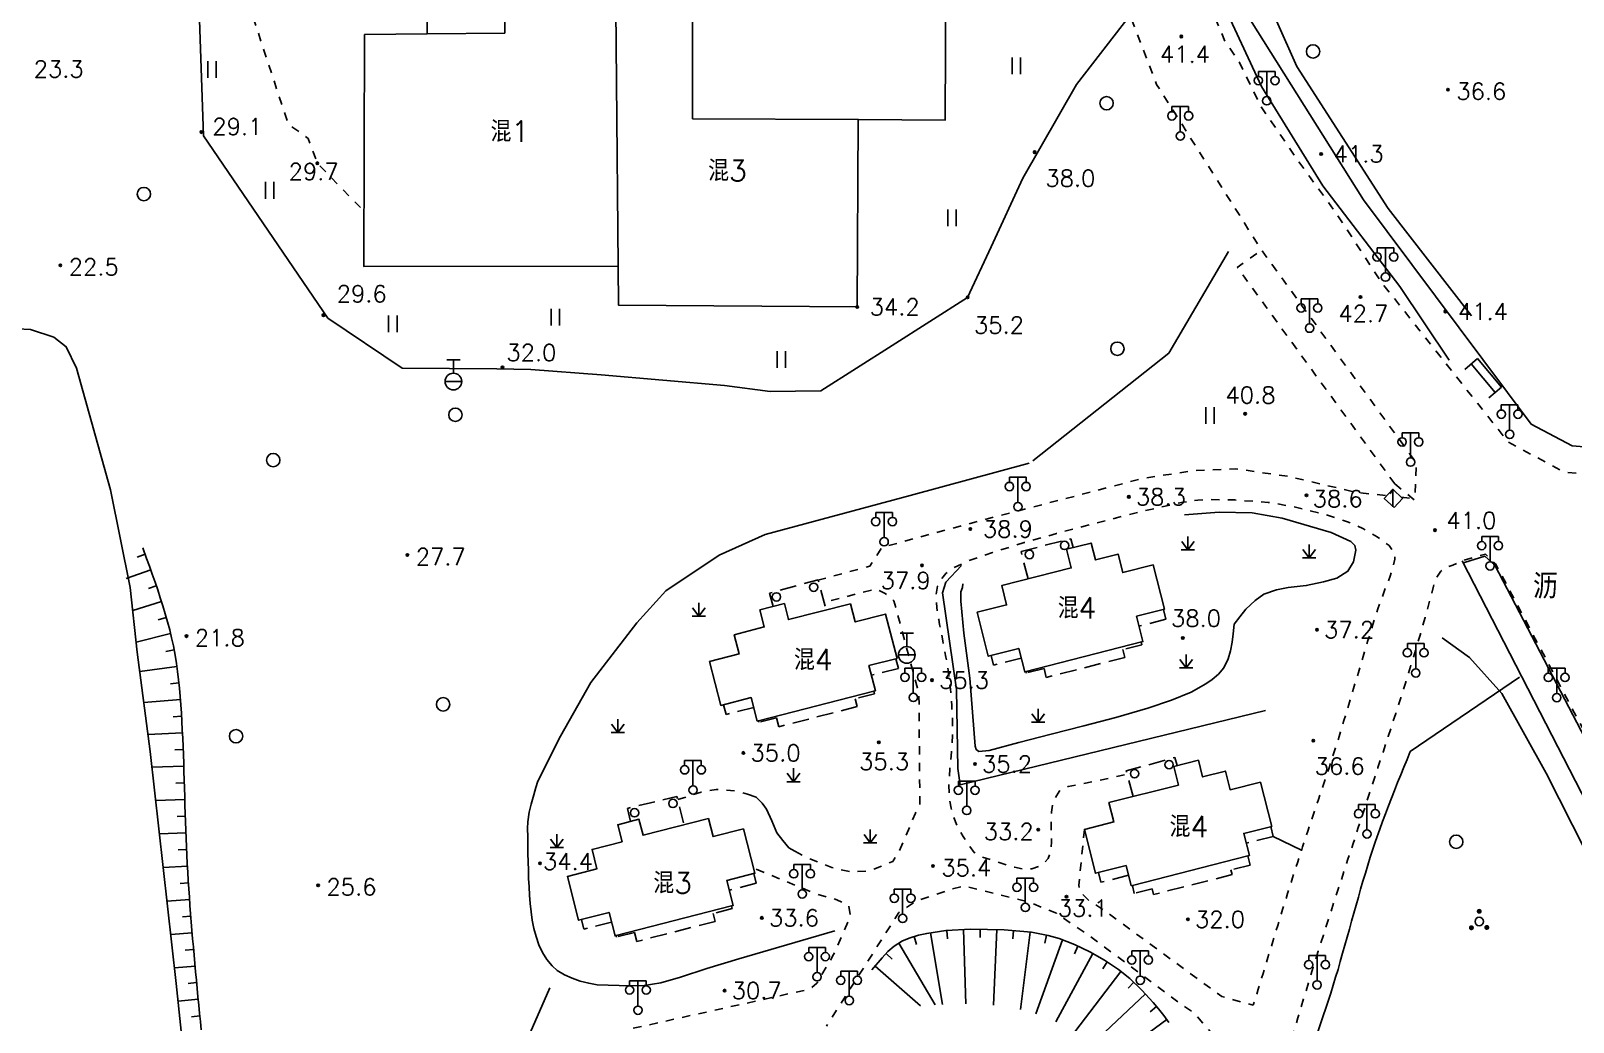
# Model space of a CAD drawing. Extents: x 115374 to 116875, y 149866 to 152432.
# Drawn here: x 116012.2 to 116197.2, y 151093.6 to 151212.5 of the extents above; entities that cross this region are included whole.
import ezdxf
from ezdxf.enums import TextEntityAlignment as Align

# ---------------------------------------------------------------- set-up
doc = ezdxf.new("R2010")
doc.units = 0
doc.header["$MEASUREMENT"] = 0
doc.header["$PDMODE"] = 32
doc.header["$PDSIZE"] = 0.3
doc.linetypes.add('X5', pattern=[3, 2, -1])
doc.linetypes.add('X6', pattern=[2, 1, -1])
doc.layers.get('0').update_dxf_attribs({"linetype": 'CONTINUOUS'})
for name, color, linetype in [('DLDW', 14, 'CONTINUOUS'), ('DLSS', 5, 'CONTINUOUS'), ('DMTZ', 5, 'CONTINUOUS'), ('GCD', 1, 'CONTINUOUS'), ('GXYZ', 2, 'CONTINUOUS'), ('JMD', 6, 'CONTINUOUS'), ('SXSS', 5, 'CONTINUOUS'), ('YZH', 2, 'CONTINUOUS'), ('ZBTZ', 5, 'CONTINUOUS')]:
    doc.layers.add(name, color=color, linetype=linetype)
doc.styles.add('HZ', font='rs.shx', dxfattribs={"bigfont": 'hztxt.shx'})
doc.linetypes.add('X33', pattern='A,2,[150,symbolx.shx,S=1,R=0,X=0,Y=1],1e-11', length=2)
doc.linetypes.add('X34', pattern='A,2,[150,symbolx.shx,S=1,R=0,X=0,Y=0],1e-11', length=2)
doc.linetypes.add('X35', pattern='A,2,[4,symbolt.shx,S=1,R=0,X=0,Y=0],2,[28,symbolt.shx,S=1,R=0,X=0,Y=0],1e-11', length=4)
doc.linetypes.add('X39', pattern='A,2,[150,symbolx.shx,S=1,R=0,X=0,Y=1],2,[151,symbolx.shx,S=1,R=0,X=0,Y=3],1e-11', length=4)
doc.linetypes.add('X4', pattern='A,0,-1e-09,[149,symbolx.shx,S=0.15,R=0,X=0,Y=0],-1.6', length=1.6)
doc.linetypes.add('X49', pattern='A,0,[5,symbolt.shx,S=1,R=0,X=0,Y=0],-10', length=10)

# ---------------------------------------------------------------- blocks, each defined once
blk = doc.blocks.new('GC097')
for p, q in [((-1, 2.92), (-1, 3.52)), ((-1, 3.52), (1, 3.52)), ((0, 0.52), (0, 3.52)), ((1, 3.52), (1, 2.92))]:
    blk.add_line(p, q)
for centre in [(-1, 2.42), (1, 2.42), (0.01, 0)]:
    blk.add_circle(centre, 0.5)
blk = doc.blocks.new('GC122')
blk.add_circle((0, 0), 0.8)
blk = doc.blocks.new('GC268')
for points, const_width in [([(-0.17, 0.74, 1), (0.13, 0.74, 1)], 0.3), ([(-0.15, 0.77, 1), (0.1, 0.77, 1)], 0.25), ([(-1.11, -1.23, 1), (-0.81, -1.23, 1)], 0.3), ([(-1.08, -1.22, 1), (-0.83, -1.22, 1)], 0.25), ([(0.74, -1.19, 1), (1.04, -1.19, 1)], 0.3), ([(0.73, -1.16, 1), (0.98, -1.16, 1)], 0.25)]:
    blk.add_lwpolyline(points, format="xyb", close=True, dxfattribs=dict(const_width=const_width))
blk.add_circle((-0.02, -0.48), 0.5)
blk = doc.blocks.new('GC121')
for p, q in [((-0.5, -0.64), (-0.5, 1.36)), ((-0.5, -0.64), (-0.5, 0.86)), ((0.5, -0.64), (0.5, 1.36))]:
    blk.add_line(p, q)
blk = doc.blocks.new('GC124')
for p, q in [((0, -0.8), (-0.75, 0.2)), ((0, -0.8), (0, 0.8)), ((0, -0.8), (0.75, 0.2)), ((-0.8, -0.8), (0.75, -0.8)), ((0.8, -0.8), (0, -0.8))]:
    blk.add_line(p, q)
blk = doc.blocks.new('GC133')
for p, q in [((-0.81, 2.59), (0.79, 2.59)), ((-0.01, 0.99), (-0.01, 2.59)), ((-1.01, -0.01), (0.99, -0.01))]:
    blk.add_line(p, q)
blk.add_circle((-0.01, -0.01), 1)

msp = doc.modelspace()

# ---------------------------------------------------------------- linework, layer by layer
at = {"layer": 'DLDW', "linetype": 'Continuous'}
for p, q in [((116184.2, 151171.88), (116185.73, 151173.17)), ((116184.96, 151172.53), (116187.86, 151169.09)), ((116185.73, 151173.17), (116188.62, 151169.74)), ((116188.62, 151169.74), (116187.09, 151168.45))]:
    msp.add_line(p, q, dxfattribs=at)
at = {"layer": 'DLSS', "linetype": 'X6', "flags": 128}
for points, elevation in [([(116175.82, 151158.15), (116178.2, 151156.2), (116178.41, 151160.66), (116159.83, 151186.18), (116147.25, 151206.03), (116142.69, 151217.89), (116139.9, 151225.86), (116139.62, 151227.88), (116138.38, 151238.73), (116137.61, 151246.46), (116137.46, 151253.69), (116136.79, 151262.08), (116136.57, 151269.05), (116135.57, 151275.26), (116133.69, 151286.46), (116130.64, 151301.25), (116124.25, 151332.26), (116123.29, 151337.72), (116120.69, 151357.61), (116117.93, 151406.06), (116114.36, 151428.08), (116112.07, 151440.86), (116105.33, 151470.86), (116103.53, 151477.99), (116100.16, 151484.73), (116092.22, 151500)], 8.31), ([(116037.63, 151217.86), (116043.09, 151201.3), (116045.47, 151199.57), (116046.58, 151196.59), (116052.11, 151190.92)], 23.51), ([(116175.82, 151158.15), (116156.92, 151184.11), (116159.83, 151186.18)], 8.31), ([(116106.6, 151146.6), (116112.86, 151148.29), (116114.29, 151150.54), (116125.45, 151153.57), (116145.61, 151158.81), (116151.59, 151159.73), (116156.75, 151159.96), (116163.04, 151159.05), (116171.2, 151157.14), (116174.86, 151156.75)], 40.11), ([(116138.58, 151116.74), (116137.91, 151110.07), (116138.07, 151109.26), (116138.98, 151108.33), (116141.16, 151106.89), (116155.07, 151096.7), (116158.84, 151095.66), (116159.13, 151096.61), (116159.43, 151097.57), (116159.72, 151098.53), (116160.01, 151099.48), (116160.31, 151100.44), (116160.6, 151101.39), (116160.89, 151102.35), (116161.19, 151103.31), (116161.48, 151104.26), (116161.77, 151105.22), (116162.07, 151106.17), (116162.36, 151107.13), (116162.66, 151108.08), (116162.96, 151109.04), (116163.25, 151109.99), (116163.55, 151110.95), (116163.82, 151111.79), (116164.13, 151112.74), (116164.44, 151113.69), (116164.76, 151114.64), (116165.07, 151115.59), (116165.39, 151116.54), (116165.71, 151117.49), (116166.02, 151118.44), (116166.34, 151119.39), (116166.66, 151120.33), (116166.98, 151121.28), (116167.29, 151122.23), (116167.61, 151123.18), (116167.93, 151124.13), (116168.24, 151125.08), (116168.55, 151126.03), (116168.83, 151126.92), (116169.13, 151127.88), (116169.43, 151128.83), (116169.72, 151129.79), (116170.01, 151130.75), (116170.3, 151131.71), (116170.59, 151132.67), (116170.87, 151133.63), (116171.16, 151134.59), (116171.45, 151135.55), (116171.74, 151136.5), (116172.02, 151137.46), (116172.31, 151138.42), (116172.6, 151139.38), (116172.9, 151140.33), (116173.19, 151141.29), (116173.49, 151142.24), (116173.8, 151143.19), (116174.13, 151144.14), (116174.54, 151145.25), (116174.9, 151146.17), (116175.26, 151147.1), (116175.58, 151148.05), (116175.82, 151149.14), (116175.83, 151149.85), (116175.12, 151150.75), (116173.7, 151151.82), (116171.97, 151152.81), (116170.15, 151153.62), (116167.29, 151154.54), (116163.39, 151155.48), (116160.62, 151155.93), (116156.62, 151156.23), (116153.61, 151156.28), (116152.19, 151156.2), (116150.22, 151155.91), (116146.32, 151155.05), (116142.43, 151154.08), (116138.54, 151153.08), (116135.23, 151152.2), (116131.37, 151151.11), (116127.55, 151149.94), (116124.72, 151148.94), (116122.95, 151148.12), (116121.96, 151147.4), (116121.32, 151146.62), (116120.97, 151145.88), (116120.81, 151144.89), (116120.83, 151143.86), (116120.95, 151142.86), (116121.11, 151141.88), (116121.22, 151141.3), (116121.41, 151140.33), (116121.6, 151139.34), (116121.79, 151138.36), (116121.98, 151137.38), (116122.15, 151136.39), (116122.27, 151135.59), (116122.4, 151134.59), (116122.51, 151133.6), (116122.6, 151132.6), (116122.67, 151131.6), (116122.73, 151130.6), (116122.77, 151129.6), (116122.78, 151128.6), (116122.77, 151128.04), (116122.72, 151127.04), (116122.64, 151126.04), (116122.55, 151125.04), (116122.46, 151124.04), (116122.39, 151123.04), (116122.34, 151122.04), (116122.35, 151121.04), (116122.42, 151120.26), (116122.6, 151119.27), (116122.87, 151118.3), (116123.34, 151117.16), (116124.06, 151115.88), (116124.63, 151114.95), (116125.38, 151113.99), (116126.27, 151113.45), (116129.25, 151112.47), (116130.21, 151112.2), (116131.22, 151112.01), (116132.29, 151112), (116133.23, 151112.34), (116133.55, 151112.53), (116134.26, 151113.25), (116134.59, 151114.16), (116134.65, 151115.19), (116134.63, 151115.75), (116134.59, 151116.79), (116134.58, 151117.81), (116134.63, 151118.81), (116134.8, 151119.78), (116135, 151120.4), (116135.54, 151121.29), (116135.72, 151121.47), (116136.62, 151121.87), (116140.31, 151122.59), (116143.88, 151123.39)], 34), ([(116176.58, 151156.57), (116177.66, 151156.45)], 40.11), ([(116328.29, 151000), (116316.4, 151009.95), (116310.07, 151013.02), (116281.17, 151027.54), (116257.73, 151044.43), (116237.26, 151062.16), (116232.29, 151067.22), (116225.29, 151077.96), (116187.91, 151148.57), (116186.68, 151149.74), (116183.88, 151148.94), (116182.79, 151148.4), (116181.84, 151148.11), (116181.35, 151147.71), (116180.82, 151146.9), (116180.46, 151145.91), (116180.18, 151144.84), (116180.01, 151144.19), (116179.73, 151143.15), (116179.45, 151142.13), (116179.17, 151141.12), (116178.88, 151140.14), (116178.59, 151139.16), (116178.3, 151138.19), (116178.01, 151137.23), (116177.71, 151136.28), (116177.41, 151135.33), (116177.12, 151134.39), (116176.82, 151133.45), (116176.52, 151132.51), (116176.22, 151131.58), (116175.92, 151130.65), (116175.62, 151129.72), (116175.32, 151128.79), (116175.01, 151127.86), (116174.71, 151126.93), (116174.41, 151126), (116174.1, 151125.07), (116173.8, 151124.14), (116173.49, 151123.21), (116173.18, 151122.27), (116172.88, 151121.33), (116172.68, 151120.74), (116172.37, 151119.8), (116172.06, 151118.86), (116171.75, 151117.91), (116171.44, 151116.96), (116171.13, 151116.01), (116170.82, 151115.06), (116170.5, 151114.11), (116170.19, 151113.16), (116169.88, 151112.2), (116169.57, 151111.25), (116169.26, 151110.3), (116168.95, 151109.34), (116168.64, 151108.39), (116168.16, 151106.92), (116167.85, 151105.96), (116167.55, 151105.01), (116167.25, 151104.05), (116166.94, 151103.1), (116166.64, 151102.15), (116166.34, 151101.19), (116166.04, 151100.24), (116165.75, 151099.29), (116165.45, 151098.33), (116165.16, 151097.38), (116164.87, 151096.42), (116164.58, 151095.46), (116164.19, 151094.14), (116163.92, 151093.18), (116163.64, 151092.22), (116163.37, 151091.26), (116163.09, 151090.3), (116162.82, 151089.33), (116162.55, 151088.37), (116162.27, 151087.41), (116162, 151086.45), (116161.72, 151085.48), (116161.43, 151084.53), (116161.14, 151083.57), (116160.85, 151082.61), (116160.54, 151081.66), (116160.23, 151080.71), (116159.9, 151079.77), (116159.59, 151078.91), (116159.24, 151077.97), (116158.87, 151077.04), (116158.5, 151076.11), (116158.12, 151075.19), (116157.74, 151074.27), (116157.35, 151073.34), (116156.96, 151072.42), (116156.57, 151071.5), (116156.17, 151070.58), (116155.77, 151069.66), (116155.19, 151068.31), (116154.79, 151067.39), (116154.4, 151066.47), (116154, 151065.55), (116153.6, 151064.63), (116153.2, 151063.71), (116152.8, 151062.8), (116152.4, 151061.88), (116151.99, 151060.97), (116151.59, 151060.05), (116151.18, 151059.14), (116150.76, 151058.23), (116150.34, 151057.32), (116149.92, 151056.42), (116149.48, 151055.52), (116149.04, 151054.62), (116148.28, 151053.16), (116147.81, 151052.28), (116147.32, 151051.41), (116146.83, 151050.54), (116146.33, 151049.67), (116145.83, 151048.81), (116145.32, 151047.95), (116144.81, 151047.09), (116144.29, 151046.23), (116143.78, 151045.37), (116142.95, 151044), (116142.43, 151043.14), (116141.92, 151042.29), (116141.4, 151041.43), (116140.88, 151040.57), (116140.37, 151039.72), (116139.85, 151038.86), (116139.33, 151038.01), (116138.81, 151037.15), (116138.29, 151036.3), (116137.78, 151035.44), (116137.26, 151034.59), (116136.74, 151033.73), (116136.22, 151032.88), (116135.7, 151032.02), (116135.16, 151031.14)], 29.33), ([(116103.87, 151114.12), (116105.46, 151113.26), (116108.31, 151112.17), (116110.63, 151111.62), (116112.96, 151111.79), (116115.6, 151112.91), (116116.32, 151113.98), (116118.31, 151118.67), (116118.85, 151119.74), (116118.74, 151133.05), (116115.74, 151144.13), (116114.68, 151145.03), (116113.61, 151145.57), (116107.38, 151143.95)], 36.02), ([(116089.81, 151120.32), (116092.62, 151121.19), (116094.41, 151121.54), (116096.91, 151121.35), (116098.18, 151120.95)], 36.02), ([(116084.48, 151092.9), (116105.6, 151097.58), (116106.5, 151098.29), (116108.5, 151101.74), (116110.52, 151106.32), (116110.34, 151107.57), (116108.91, 151108.3), (116106.41, 151109.02), (116098.9, 151112.11)], 34.18), ([(116107.86, 151000), (116108.46, 151000.8), (116109.07, 151001.59), (116109.68, 151002.39), (116110.29, 151003.18), (116110.89, 151003.98), (116111.49, 151004.78), (116112.09, 151005.58), (116112.72, 151006.45), (116113.29, 151007.27), (116113.85, 151008.09), (116114.41, 151008.92), (116114.96, 151009.76), (116115.5, 151010.6), (116116.03, 151011.45), (116116.57, 151012.29), (116117.1, 151013.14), (116117.62, 151013.99), (116118.15, 151014.84), (116118.67, 151015.7), (116119.19, 151016.55), (116119.71, 151017.4), (116120.24, 151018.26), (116120.76, 151019.11), (116121.28, 151019.96), (116121.81, 151020.82), (116122.73, 151022.3), (116123.26, 151023.15), (116123.79, 151023.99), (116124.33, 151024.83), (116124.87, 151025.68), (116125.41, 151026.52), (116125.95, 151027.36), (116126.49, 151028.2), (116127.03, 151029.04), (116127.58, 151029.88), (116128.12, 151030.72), (116128.66, 151031.56), (116129.21, 151032.4), (116129.75, 151033.24), (116130.29, 151034.08), (116130.83, 151034.92), (116131.59, 151036.11), (116132.13, 151036.96), (116132.66, 151037.8), (116133.19, 151038.65), (116133.73, 151039.49), (116134.26, 151040.34), (116134.78, 151041.19), (116135.31, 151042.04), (116135.84, 151042.89), (116136.36, 151043.74), (116136.88, 151044.6), (116137.4, 151045.45), (116137.91, 151046.31), (116138.43, 151047.17), (116138.9, 151047.98), (116139.41, 151048.84), (116139.91, 151049.71), (116140.4, 151050.58), (116140.9, 151051.45), (116141.39, 151052.32), (116141.87, 151053.19), (116142.35, 151054.07), (116142.83, 151054.95), (116143.3, 151055.83), (116143.77, 151056.71), (116144.54, 151058.2), (116144.99, 151059.1), (116145.43, 151059.99), (116145.87, 151060.89), (116146.3, 151061.79), (116146.73, 151062.7), (116147.15, 151063.61), (116147.57, 151064.52), (116147.99, 151065.42), (116148.4, 151066.34), (116148.8, 151067.25), (116149.2, 151068.17), (116149.6, 151069.09), (116149.99, 151070.01), (116150.37, 151070.93), (116150.74, 151071.86), (116150.99, 151072.49), (116151.35, 151073.42), (116151.7, 151074.36), (116152.05, 151075.3), (116152.39, 151076.24), (116152.73, 151077.18), (116153.06, 151078.12), (116153.38, 151079.07), (116153.71, 151080.01), (116154.04, 151080.96), (116154.36, 151081.9), (116154.68, 151082.85), (116155, 151083.8), (116155.33, 151084.75), (116155.65, 151085.69), (116155.97, 151086.64), (116156.3, 151087.58), (116156.76, 151088.92), (116151.73, 151094.74), (116150.07, 151095.88), (116138.88, 151104.22), (116135.22, 151106.68), (116131.97, 151108.01), (116124.2, 151109.95), (116122.77, 151109.6), (116118.48, 151108.19), (116116.33, 151106.77), (116107.64, 151093.15)], 29.68)]:
    msp.add_lwpolyline(points, dxfattribs=dict(at, elevation=elevation))
msp.add_lwpolyline([(116410.68, 151447.64), (116408.95, 151444.63), (116381.79, 151404.47), (116372.12, 151387.39), (116366.31, 151370.94), (116362.42, 151357.36), (116358.07, 151346.57), (116348.8, 151336.09), (116341.59, 151329.87), (116328.25, 151315.55), (116321.19, 151306.01), (116317.14, 151301.4), (116314.74, 151298.01), (116311.89, 151293.55), (116308.61, 151287.02), (116305.66, 151281.6), (116301.9, 151270.24), (116298.12, 151250.7), (116293.24, 151223.93), (116292.72, 151212.63), (116292.14, 151210.08), (116291.33, 151207.09), (116284.68, 151198.58), (116276.28, 151192.71), (116202.41, 151159.06), (116196.14, 151159.57), (116189.44, 151163.15), (116174.12, 151182.43), (116168.72, 151190.7), (116164.31, 151196.75), (116159.77, 151203.39), (116157.2, 151208.66), (116155.44, 151211.22), (116153.95, 151214.75), (116151.19, 151222.3), (116149.99, 151224.93), (116149.33, 151227.96), (116147.86, 151245.2), (116147.68, 151249.44), (116147.07, 151270.11), (116145.6, 151279.58), (116144.55, 151287.11), (116135.68, 151325.36), (116135.35, 151326.6), (116133.6, 151336.37), (116132.68, 151340.71), (116131.19, 151350.72), (116130.56, 151360.27), (116128.55, 151399.04), (116127.98, 151405.16), (116125.11, 151424.42), (116120.11, 151452.51), (116118.13, 151461.81), (116114.08, 151477.4), (116109.35, 151488.46), (116104.2, 151499.18), (116103.78, 151500)], dxfattribs=at)
at = {"layer": 'DLSS', "linetype": 'Continuous', "flags": 128}
msp.add_lwpolyline([(116219.87, 151168.54), (116216.22, 151167.41), (116213, 151166.16), (116207.32, 151163.94), (116201.84, 151162.32), (116197.07, 151162.71), (116192.19, 151165.31), (116172.06, 151192.22), (116158.5, 151213.73), (116156, 151221.55), (116154.29, 151227.32), (116151.61, 151244.63), (116150.07, 151273.87), (116135.91, 151345.24), (116132.85, 151383.91), (116129.55, 151420.16), (116125.33, 151444.11), (116117.07, 151479.78), (116108.05, 151499.54), (116107.82, 151500)], dxfattribs=at)
at = {"layer": 'DMTZ', "linetype": 'Continuous'}
for p, q in [((116025.93, 151149.72), (116024.99, 151149.38)), ((116026.61, 151147.84), (116023.67, 151146.8)), ((116027.27, 151145.95), (116026.32, 151145.63)), ((116027.89, 151144.05), (116024.45, 151142.96)), ((116028.47, 151142.14), (116027.51, 151141.86)), ((116028.99, 151140.21), (116024.86, 151139.2)), ((116029.42, 151138.25), (116028.43, 151138.07)), ((116029.74, 151136.28), (116025.29, 151135.67)), ((116029.98, 151134.29), (116028.98, 151134.19)), ((116030.16, 151132.3), (116025.77, 151131.96)), ((116030.3, 151130.31), (116029.3, 151130.25)), ((116030.41, 151128.31), (116026.27, 151128.11)), ((116030.5, 151126.31), (116029.5, 151126.27)), ((116030.57, 151124.31), (116026.75, 151124.19)), ((116030.63, 151122.32), (116029.63, 151122.28)), ((116030.69, 151120.32), (116027.2, 151120.21)), ((116030.76, 151118.32), (116029.76, 151118.28)), ((116030.82, 151116.32), (116027.65, 151116.2)), ((116030.9, 151114.32), (116029.9, 151114.28)), ((116031, 151112.32), (116028.11, 151112.16)), ((116031.12, 151110.33), (116030.12, 151110.26)), ((116031.26, 151108.33), (116028.56, 151108.13)), ((116031.41, 151106.34), (116030.42, 151106.26)), ((116031.58, 151104.34), (116029.01, 151104.13)), ((116031.75, 151102.35), (116030.75, 151102.26)), ((116031.92, 151100.36), (116029.46, 151100.14)), ((116032.11, 151098.37), (116031.11, 151098.27)), ((116032.3, 151096.38), (116029.9, 151096.15)), ((116032.49, 151094.39), (116031.49, 151094.29))]:
    msp.add_line(p, q, dxfattribs=at)
at = {"layer": 'DMTZ', "linetype": 'X33', "flags": 128}
for points, elevation in [([(116142.16, 151319.28), (116144.79, 151316.72), (116146.69, 151314.19), (116148.23, 151311.1), (116152.75, 151298.46), (116153.87, 151295.02), (116154.32, 151290.23), (116153.81, 151277.61), (116153.38, 151274.7), (116154.15, 151271.65), (116155.04, 151266.73), (116155.31, 151262.47), (116155, 151236.56), (116156.06, 151229.86), (116157.19, 151224.06), (116159.46, 151218.51), (116161.64, 151213.67), (116164.07, 151208.18), (116175, 151191.15), (116185.02, 151178.31)], 8.31), ([(116127.16, 151126.19), (116125.92, 151126.07), (116125.6, 151126.32), (116125.48, 151126.7), (116124.84, 151134.85), (116124.14, 151140.26), (116123.76, 151144.08), (116123.76, 151145.22), (116123.95, 151145.73), (116124.01, 151146.18)], 4255539.09), ([(116177.67, 151126.06), (116177.29, 151125.13), (116176.91, 151124.2), (116176.53, 151123.28), (116176.15, 151122.35), (116175.78, 151121.42), (116175.41, 151120.49), (116175.05, 151119.56), (116174.7, 151118.62), (116174.35, 151117.69), (116174.01, 151116.75), (116173.51, 151115.32), (116173.19, 151114.37), (116172.88, 151113.42), (116172.58, 151112.47), (116172.29, 151111.51), (116172, 151110.55), (116171.72, 151109.59), (116171.45, 151108.63), (116171.17, 151107.67), (116170.9, 151106.71), (116170.63, 151105.74), (116170.37, 151104.78), (116170.1, 151103.81), (116169.83, 151102.85), (116169.56, 151101.89), (116169.28, 151100.92), (116169.01, 151099.96), (116168.72, 151099.01), (116168.43, 151098.05), (116168.14, 151097.09), (116167.87, 151096.27), (116167.56, 151095.32), (116167.24, 151094.38), (116166.91, 151093.43), (116166.57, 151092.49), (116166.22, 151091.55), (116165.87, 151090.62), (116165.52, 151089.68), (116165.16, 151088.75), (116164.79, 151087.82), (116164.43, 151086.89), (116164.05, 151085.96), (116163.68, 151085.03), (116163.3, 151084.11), (116162.92, 151083.18), (116162.54, 151082.25), (116162.15, 151081.33), (116161.76, 151080.41), (116161.38, 151079.49), (116160.98, 151078.57), (116160.36, 151077.12), (116159.96, 151076.2), (116159.57, 151075.28), (116159.16, 151074.37), (116158.76, 151073.45), (116158.36, 151072.54), (116157.96, 151071.62), (116157.55, 151070.71), (116157.14, 151069.79), (116156.74, 151068.88), (116156.33, 151067.96), (116155.92, 151067.05), (116155.51, 151066.14), (116155.11, 151065.23), (116154.7, 151064.31), (116154.29, 151063.4), (116153.88, 151062.49), (116153.48, 151061.57), (116153.07, 151060.66), (116152.66, 151059.75), (116152.34, 151059.02)], 33.47)]:
    msp.add_lwpolyline(points, dxfattribs=dict(at, elevation=elevation))
at = {"layer": 'DMTZ', "linetype": 'X34', "elevation": 8.31, "flags": 128}
msp.add_lwpolyline([(116144.07, 151214.32), (116137.65, 151206.03), (116131.19, 151194.81), (116127.39, 151186.58), (116124.58, 151180.51), (116115.51, 151174.73), (116106.97, 151169.29), (116100.9, 151169.21), (116095.43, 151169.95), (116080.61, 151171.23), (116072.19, 151171.87), (116068.11, 151171.93)], dxfattribs=at)
at = {"layer": 'DMTZ', "linetype": 'X39', "flags": 128}
for points, elevation in [([(116073.03, 151122.53), (116075.73, 151127.92), (116079.4, 151134.33), (116084.91, 151141.48), (116088.37, 151145.34), (116094.78, 151149.62), (116100.3, 151152.08), (116117.7, 151156.76), (116131.97, 151160.63)], 4255534.48), ([(116171.16, 151150.21), (116170.86, 151148.8), (116170.19, 151147.68), (116168.85, 151146.86), (116167.28, 151146.41), (116165.19, 151145.96), (116163.03, 151145.74), (116161.61, 151145.44), (116160.12, 151144.92), (116159.07, 151144.17), (116157.95, 151143.13), (116157.21, 151142.23), (116156.53, 151141.34), (116156.41, 151140.2), (116156.3, 151139.17), (116156.12, 151138.16), (116155.83, 151137.2), (116155.29, 151136.12), (116154.66, 151135.36), (116153.9, 151134.69), (116153.15, 151134.17), (116151.38, 151133.2), (116149.04, 151132.22), (116146.21, 151131.27), (116142.37, 151130.16), (116138.5, 151129.14), (116134.62, 151128.14), (116130.74, 151127.14), (116127.16, 151126.19)], 39.09), ([(116108.67, 151104.57), (116104.83, 151103.46), (116100.99, 151102.35), (116097.15, 151101.23), (116093.32, 151100.06), (116090.14, 151099.01), (116087.78, 151098.35), (116085.8, 151098.04), (116084.1, 151097.99), (116080.15, 151098.11), (116079.13, 151098.29), (116078.12, 151098.55), (116077.14, 151098.89), (116076.22, 151099.31), (116075.37, 151099.84), (116074.74, 151100.38), (116074.1, 151101.13), (116073.59, 151101.99), (116073.16, 151102.92), (116072.82, 151103.9), (116072.56, 151104.88), (116072.37, 151105.87), (116072.23, 151106.86), (116072.12, 151107.85), (116072.04, 151108.85), (116071.98, 151109.85), (116071.93, 151110.84), (116071.9, 151111.85), (116071.87, 151112.85), (116071.85, 151113.85), (116071.84, 151114.85), (116071.82, 151115.86), (116071.81, 151116.86), (116071.84, 151117.66), (116072, 151118.8), (116072.25, 151119.77), (116072.54, 151120.88), (116072.81, 151121.75), (116073.03, 151122.53)], 34.48)]:
    msp.add_lwpolyline(points, dxfattribs=dict(at, elevation=elevation))
at = {"layer": 'DMTZ', "linetype": 'X35', "flags": 128}
msp.add_lwpolyline([(116150.61, 151154.44), (116154.76, 151154.76), (116158.69, 151154.68), (116162.3, 151154.05), (116168.18, 151152.33), (116170.54, 151151.23), (116171.01, 151150.76), (116171.16, 151150.21)], dxfattribs=at)
at = {"layer": 'DMTZ', "linetype": 'Continuous', "flags": 128}
for points, elevation in [([(116032.66, 151092.7), (116032.56, 151093.7), (116032.46, 151094.69), (116032.36, 151095.68), (116032.27, 151096.68), (116032.17, 151097.67), (116032.08, 151098.67), (116031.99, 151099.66), (116031.9, 151100.66), (116031.81, 151101.65), (116031.72, 151102.65), (116031.63, 151103.64), (116031.55, 151104.64), (116031.47, 151105.64), (116031.39, 151106.63), (116031.31, 151107.63), (116031.24, 151108.63), (116031.17, 151109.62), (116031.1, 151110.62), (116031.04, 151111.62), (116030.98, 151112.64), (116030.93, 151113.64), (116030.89, 151114.64), (116030.85, 151115.65), (116030.81, 151116.65), (116030.78, 151117.65), (116030.74, 151118.66), (116030.71, 151119.66), (116030.68, 151120.67), (116030.65, 151121.67), (116030.62, 151122.67), (116030.59, 151123.68), (116030.56, 151124.68), (116030.52, 151125.68), (116030.48, 151126.69), (116030.44, 151127.69), (116030.39, 151128.69), (116030.34, 151129.69), (116030.28, 151130.69), (116030.21, 151131.68), (116030.13, 151132.68), (116030.04, 151133.67), (116029.94, 151134.66), (116029.82, 151135.65), (116029.69, 151136.64), (116029.53, 151137.62), (116029.32, 151138.73), (116029.11, 151139.7), (116028.88, 151140.67), (116028.62, 151141.63), (116028.35, 151142.58), (116028.06, 151143.54), (116027.75, 151144.49), (116027.44, 151145.45), (116027.12, 151146.39), (116026.79, 151147.34), (116026.45, 151148.29), (116026.11, 151149.23), (116025.65, 151150.48)], 262), ([(116148.73, 151093.58), (116148.1, 151094.42), (116147.48, 151095.22), (116146.84, 151096), (116145.49, 151097.48), (116144.04, 151098.86), (116142.67, 151099.95), (116141, 151101.07), (116139.24, 151102.06), (116137.41, 151102.93), (116135.54, 151103.66), (116134.23, 151104.04), (116132.26, 151104.41), (116128.95, 151104.71), (116124.96, 151104.78), (116121.96, 151104.61), (116119.68, 151104.28), (116118.67, 151104.06), (116117.7, 151103.76), (116116.78, 151103.37), (116115.76, 151102.75), (116115.02, 151102.1), (116114.35, 151101.36), (116113.1, 151099.9)], 30.76)]:
    msp.add_lwpolyline(points, dxfattribs=dict(at, elevation=elevation))
at = {"layer": 'DMTZ', "linetype": 'X35', "flags": 128}
for points, elevation in [([(116160.29, 151131.01), (116123.68, 151122.08), (116123.4, 151124.02), (116123.26, 151133.5), (116121.57, 151145.1), (116121.96, 151146.36), (116123.85, 151148.37)], 38.13), ([(116207.54, 151103.04), (116183.88, 151148.94)], 8.31), ([(116103.87, 151114.12), (116103.14, 151114.52), (116102.43, 151115.42), (116101.71, 151116.32), (116101.09, 151117.75), (116100.47, 151119.18), (116099.94, 151119.9), (116099.23, 151120.62), (116098.18, 151120.95)], 2220036.02)]:
    msp.add_lwpolyline(points, dxfattribs=dict(at, elevation=elevation))
at = {"layer": 'DMTZ', "linetype": 'X33', "flags": 128}
msp.add_lwpolyline([(116188.93, 151040.99), (116190.61, 151042), (116194.4, 151045.36), (116198.1, 151050.07), (116200.79, 151056.46), (116201.38, 151062.97), (116201.29, 151073.48), (116201.29, 151080.83), (116201.8, 151086.21), (116202.91, 151089.01), (116204.08, 151093.6), (116203.97, 151099.36), (116202.32, 151106.18), (116198.68, 151114.17), (116193.96, 151123.49), (116188.67, 151133.01), (116184.79, 151137.36), (116181.5, 151139.71)], dxfattribs=at)
at = {"layer": 'DMTZ', "linetype": 'Continuous', "flags": 128}
for points in [[(116118.17, 151103.9), (116118.46, 151102.95)], [(116120.12, 151104.36), (116121.58, 151095.76)], [(116122.1, 151104.62), (116122.18, 151103.63)], [(116124.09, 151104.76), (116124.37, 151095.83)], [(116126.09, 151104.79), (116126.08, 151103.79)], [(116128.09, 151104.75), (116127.68, 151095.67)], [(116130.09, 151104.64), (116130.01, 151103.64)], [(116132.08, 151104.43), (116130.94, 151095.14)], [(116134.05, 151104.08), (116133.83, 151103.1)], [(116116.34, 151103.11), (116120.68, 151095.72)], [(116135.96, 151103.5), (116132.76, 151094.64)], [(116137.81, 151102.75), (116137.4, 151101.84)], [(116113.49, 151100.34), (116118.93, 151095.6)], [(116114.8, 151101.85), (116115.54, 151101.18)], [(116139.6, 151101.86), (116135.15, 151093.67)], [(116141.33, 151100.85), (116140.79, 151100.01)], [(116142.97, 151099.72), (116137.44, 151092.49)], [(116144.51, 151098.43), (116143.83, 151097.7)], [(116145.92, 151097.02), (116139.68, 151091.16)], [(116147.24, 151095.52), (116146.47, 151094.88)], [(116148.46, 151093.94), (116141.34, 151088.7)]]:
    msp.add_lwpolyline(points, dxfattribs=at)
at = {"layer": 'DMTZ', "linetype": 'X39', "flags": 128}
msp.add_lwpolyline([(116072.46, 151067.81), (116066.57, 151068.1), (116065.37, 151068.94), (116064.29, 151069.9), (116063.93, 151071.1), (116063.93, 151072.06), (116063.93, 151073.5), (116065.13, 151076.37), (116074.49, 151097.73)], dxfattribs=at)
at = {"layer": 'GCD', "linetype": 'Continuous'}
for p in [(116150.21, 151211.78, 41.4), (116182.19, 151205.41, 36.6), (116032.67, 151200.32, 29.13), (116046.58, 151196.59, 29.73), (116132.62, 151197.92, 37.97), (116166.98, 151197.7, 41.32), (116015.77, 151184.36, 22.5), (116124.58, 151180.51, 35.18), (116171.7, 151180.56, 42.7), (116047.32, 151178.38, 29.6), (116111.34, 151179.37, 34.23), (116181.88, 151178.82, 41.4), (116068.79, 151172.13, 32.02), (116157.87, 151166.56, 40.8), (116143.91, 151156.6, 38.3), (116165.22, 151156.79, 38.6), (116124.91, 151152.74, 38.92), (116180.63, 151152.61, 41), (116057.39, 151149.63, 27.7), (116119.11, 151148.38, 37.9), (116030.89, 151139.91, 21.8), (116150.39, 151139.68, 38), (116166.49, 151140.67, 37.2), (116120.31, 151134.63, 35.3), (116113.93, 151127.18, 35.3), (116166.04, 151127.38, 36.6), (116097.69, 151125.91, 35), (116125.46, 151124.57, 35.2), (116133.05, 151116.7, 33.2), (116073.3, 151112.67, 34.4), (116120.42, 151112.35, 35.4), (116046.68, 151110.04, 25.6), (116136.44, 151108.67, 33.1), (116099.9, 151106.13, 33.6), (116151, 151105.95, 32), (116095.43, 151097.42, 30.7)]:
    msp.add_point(p, dxfattribs=at)
at = {"layer": 'JMD', "linetype": 'Continuous', "flags": 128}
for points in [[(116059.71, 151218.14), (116059.76, 151212.1), (116069.07, 151212.19), (116068.67, 151255.33), (116050.6, 151261.93), (116050.56, 151291.63), (116097.74, 151274.41), (116097.57, 151279.81), (116092.34, 151281.67), (116092.21, 151307.74), (116082.61, 151311.28), (116084.21, 151315.57), (116057.49, 151325.63), (116057.38, 151318.45), (116057.33, 151314.98), (116051.78, 151314.89), (116051.52, 151302.6), (116047.23, 151304.08), (116047.23, 151255.98), (116047.25, 151251.63), (116059.27, 151251.67), (116059.71, 151218.14)], [(116091.53, 151246.99), (116091.6, 151201.93), (116111.44, 151201.84), (116111.5, 151201.84), (116121.89, 151201.77), (116122.16, 151262.33), (116105.17, 151268.96), (116105.86, 151271.4), (116050.56, 151291.63), (116050.6, 151261.93), (116068.67, 151255.33), (116082.05, 151250.45), (116082.62, 151250.24)], [(116052.26, 151212.03), (116052.17, 151184.21), (116082.68, 151184.26), (116082.05, 151250.45), (116068.67, 151255.33), (116069.07, 151212.19), (116059.76, 151212.1), (116052.26, 151212.03)], [(116111.44, 151201.84), (116091.6, 151201.93), (116091.53, 151246.99), (116082.05, 151250.45), (116082.68, 151184.26), (116082.72, 151179.57), (116111.34, 151179.37)], [(116175.72, 151155.32), (116176.74, 151156.42), (116175.56, 151157.51), (116174.55, 151156.41)], [(116144.84, 151142.28), (116148.19, 151143.12), (116146.84, 151148.44), (116143.19, 151147.52), (116142.63, 151149.74), (116139.9, 151149.05), (116139.39, 151151.05), (116136.44, 151150.31), (116137.01, 151148.08), (116128.67, 151145.97), (116129.25, 151143.65), (116125.72, 151142.76), (116127.05, 151137.5), (116130.72, 151138.43), (116131.43, 151135.62), (116145.6, 151139.26)], [(116110.55, 151143.79), (116103.09, 151141.88), (116102.6, 151143.8), (116099.66, 151143.05), (116100.19, 151141), (116096.58, 151140.07), (116097.17, 151137.77), (116093.63, 151136.86), (116094.97, 151131.6), (116098.63, 151132.54), (116099.35, 151129.72), (116099.48, 151129.76), (116113.32, 151133.31), (116113.52, 151133.36), (116112.75, 151136.37), (116116.11, 151137.23), (116114.75, 151142.54), (116111.11, 151141.61)], [(116159.71, 151122.42), (116156.06, 151121.5), (116155.49, 151123.72), (116152.76, 151123.03), (116152.26, 151125.03), (116149.31, 151124.29), (116149.87, 151122.06), (116141.53, 151119.95), (116142.12, 151117.63), (116138.58, 151116.74), (116139.91, 151111.48), (116143.59, 151112.4), (116144.2, 151109.99), (116144.34, 151110.02), (116158.18, 151113.58), (116158.37, 151113.63), (116157.7, 151116.26), (116161.05, 151117.1)], [(116097.7, 151116.8), (116094.06, 151115.87), (116093.5, 151118.04), (116085.65, 151116.03), (116085.16, 151117.96), (116082.61, 151117.3), (116083.13, 151115.25), (116079.53, 151114.33), (116080.12, 151112.02), (116076.57, 151111.11), (116077.92, 151105.85), (116081.58, 151106.79), (116082.3, 151103.98), (116082.43, 151104.01), (116096.27, 151107.57), (116096.47, 151107.62), (116095.7, 151110.63), (116099.06, 151111.48)]]:
    msp.add_lwpolyline(points, close=True, dxfattribs=at)
at = {"layer": 'SXSS', "linetype": 'Continuous', "elevation": 19.52, "flags": 128}
msp.add_lwpolyline([(116031.6, 151000), (116030.5, 151002.89), (116030.54, 151011.37), (116029.43, 151021.34), (116028.63, 151027.29), (116028.74, 151032.53), (116029.76, 151038.44), (116032.13, 151049.89), (116033.19, 151059.21), (116032.51, 151071.2), (116029.67, 151098.27), (116026.54, 151126.07), (116024.99, 151137.98), (116024.15, 151145.72), (116021.77, 151157.43), (116017.7, 151172.01), (116016.47, 151174.59), (116014.98, 151175.76), (116012.17, 151176.65), (116010.64, 151176.75), (116008.95, 151176.58), (116005.12, 151176.16), (116003.12, 151175.91), (116000.04, 151175.49)], dxfattribs=at)
at = {"layer": 'YZH', "linetype": 'X5', "flags": 128}
for points, elevation in [([(116130.99, 151150.04), (116136.96, 151151.58)], 42.55), ([(116136.96, 151151.58), (116137.22, 151150.51)], 42.55), ([(116131.83, 151146.77), (116130.99, 151150.04)], 42.55), ([(116101.25, 151143.45), (116100.81, 151145.06), (116106.65, 151146.66), (116107.63, 151143.04)], 40.41), ([(116148.06, 151143.09), (116148.36, 151141.93)], 53.12), ([(116148.36, 151141.93), (116145.13, 151141.11)], 53.12), ([(116145.41, 151139.21), (116145.49, 151138.88)], 53.03), ([(116115.97, 151137.2), (116116.27, 151136.03)], 50.53), ([(116127.69, 151136.42), (116127.39, 151137.59)], 53.29), ([(116131.02, 151137.26), (116127.69, 151136.42)], 53.29), ([(116143.44, 151137.34), (116134.02, 151134.96)], 53.12), ([(116145.49, 151138.88), (116143.2, 151138.3)], 53.03), ([(116143.2, 151138.3), (116143.44, 151137.34)], 53.03), ([(116116.27, 151136.03), (116113.05, 151135.21)], 50.53), ([(116131.61, 151135.48), (116131.57, 151135.65)], 53.29), ([(116133.75, 151136.02), (116131.61, 151135.48)], 53.29), ([(116134.02, 151134.96), (116133.75, 151136.02)], 53.29), ([(116095.6, 151130.52), (116095.31, 151131.69)], 50.53), ([(116113.41, 151132.99), (116111.11, 151132.4)], 50.53), ([(116111.11, 151132.4), (116111.35, 151131.46)], 50.53), ([(116113.32, 151133.31), (116113.41, 151132.99)], 50.53), ([(116098.93, 151131.37), (116095.6, 151130.52)], 50.53), ([(116101.66, 151130.13), (116099.53, 151129.58)], 50.53), ([(116101.94, 151129.05), (116101.66, 151130.13)], 50.53), ([(116111.35, 151131.46), (116101.94, 151129.05)], 50.53), ([(116099.53, 151129.58), (116099.48, 151129.76)], 50.53), ([(116144.44, 151120.69), (116143.6, 151123.74), (116149.44, 151125.36), (116149.7, 151124.39)], 37.76), ([(116084.15, 151117.7), (116083.77, 151119.26), (116089.72, 151120.7), (116090.55, 151117.29)], 38.01), ([(116160.93, 151117.07), (116161.22, 151115.9)], 48.27), ([(116161.22, 151115.9), (116158, 151115.09)], 48.27), ([(116158.18, 151113.58), (116158.46, 151112.47)], 48.27), ([(116098.92, 151111.45), (116099.22, 151110.29)], 44.92), ([(116140.55, 151110.4), (116140.26, 151111.57)], 48.27), ([(116156.31, 151111.32), (116146.89, 151108.94)], 48.27), ([(116158.46, 151112.47), (116156.16, 151111.89)], 48.27), ([(116156.16, 151111.89), (116156.31, 151111.32)], 48.27), ([(116099.22, 151110.29), (116096, 151109.46)], 44.92), ([(116143.88, 151111.24), (116140.55, 151110.4)], 48.27), ([(116144.57, 151109.07), (116144.34, 151110.02)], 48.27), ([(116146.72, 151109.61), (116144.57, 151109.07)], 48.27), ([(116146.89, 151108.94), (116146.72, 151109.61)], 48.27), ([(116078.55, 151104.78), (116078.26, 151105.94)], 44.92), ([(116096.35, 151107.24), (116094.06, 151106.65)], 44.92), ([(116094.06, 151106.65), (116094.3, 151105.71)], 44.92), ([(116096.27, 151107.57), (116096.35, 151107.24)], 44.92), ([(116081.88, 151105.63), (116078.55, 151104.78)], 44.92), ([(116082.47, 151103.83), (116082.43, 151104.01)], 44.92), ([(116084.61, 151104.38), (116082.47, 151103.83)], 44.92), ([(116084.89, 151103.3), (116084.61, 151104.38)], 44.92), ([(116094.3, 151105.71), (116084.89, 151103.3)], 44.92)]:
    msp.add_lwpolyline(points, dxfattribs=dict(at, elevation=elevation))
at = {"layer": 'YZH', "linetype": 'Continuous'}
for centre in [(116132, 151149.69), (116136.21, 151150.78), (116101.65, 151144.61), (116106.11, 151145.77), (116148.74, 151124.5), (116144.6, 151123.42), (116084.63, 151118.73), (116089.23, 151119.85)]:
    msp.add_circle(centre, 0.5, dxfattribs=at)
at = {"layer": 'ZBTZ', "linetype": 'X49', "elevation": 8.31, "flags": 128}
msp.add_lwpolyline([(116104.98, 151500), (116107.28, 151495.76), (116107.72, 151493.87), (116110.76, 151487.27), (116114.99, 151478.39), (116117.34, 151469.53), (116119.48, 151460.44), (116122.11, 151449.02), (116123.64, 151439.36), (116124.51, 151432.22), (116128.68, 151407.93), (116129.28, 151398.22), (116129.9, 151389.68), (116130.3, 151379.95), (116131.15, 151369.55), (116131.64, 151358.11), (116132.84, 151348.11), (116134.12, 151338.3), (116135.85, 151330.56), (116138.04, 151320.85), (116140.28, 151311.6), (116142.44, 151299.91), (116144.73, 151289.64), (116148.02, 151271.2), (116148.5, 151261), (116148.71, 151251.86), (116149.56, 151241.68), (116149.64, 151241.62), (116150.94, 151231.18), (116152.65, 151221.29), (116159.84, 151205.78), (116167.2, 151193.87), (116176.4, 151181.81), (116182.35, 151172.99)], dxfattribs=at)
at = {"layer": 'ZBTZ', "linetype": 'X4', "flags": 128}
for points, elevation in [([(116068.11, 151171.93), (116056.76, 151172.02), (116047.85, 151178.02), (116032.93, 151199.88), (116032.35, 151217.3)], 8.31), ([(116155.86, 151185.99), (116148.73, 151173.83), (116132.4, 151160.91)], 35.68), ([(116177.67, 151126.06), (116190.79, 151134.98)], 37.76), ([(116161.22, 151115.9), (116164.63, 151114.26)], 48.27)]:
    msp.add_lwpolyline(points, dxfattribs=dict(at, elevation=elevation))
at = {"layer": 'ZBTZ', "linetype": 'X49', "flags": 128}
msp.add_lwpolyline([(116327.93, 151000), (116322.65, 151003.5), (116316.27, 151009.58), (116309.8, 151012.63), (116280.71, 151027.39), (116257.15, 151044.35), (116237.27, 151061.57), (116231.52, 151067.6), (116224.26, 151078.49), (116187.83, 151148.4), (116186.61, 151149.48), (116184.19, 151148.75), (116184.01, 151148.69)], dxfattribs=at)

# ---------------------------------------------------------------- block references
at = {"layer": 'DLDW', "linetype": 'Continuous'}
for p in [(116160.45, 151204.08, 49.59), (116150.08, 151199.85), (116174.69, 151182.94, 49.67), (116165.58, 151176.82, 49.67), (116189.59, 151164.09, 49.67), (116177.69, 151160.77, 49.69), (116130.6, 151155.42, 49.65), (116114.56, 151151.22, 49.65), (116187.24, 151148.33, 49.83), (116118.06, 151132.56, 49.65), (116195.23, 151132.53, 49.95), (116091.64, 151121.46, 49.65), (116124.47, 151119.01, 49.65), (116104.73, 151109, 49.65), (116116.78, 151106.07, 49.65), (116131.49, 151107.38, 49.65), (116106.52, 151099.07, 49.65), (116145.27, 151098.66, 49.65), (116085.03, 151095.07, 49.65), (116110.37, 151096.23, 49.65)]:
    msp.add_blockref('GC097', p, dxfattribs=at)
at = {"layer": 'DLDW'}
for p in [(116178.32, 151135.49, 39.08), (116172.47, 151116.19, 35.96), (116166.49, 151098.1, 33.66)]:
    msp.add_blockref('GC097', p, dxfattribs=at)
at = {"layer": 'GXYZ', "linetype": 'Continuous'}
for p in [(116062.91, 151170.43, 30.1), (116117.29, 151137.66, 27.59)]:
    msp.add_blockref('GC133', p, dxfattribs=at)
at = {"layer": 'ZBTZ', "linetype": 'Continuous'}
for name, p in [('GC122', (116166.01, 151209.99)), ('GC121', (116033.96, 151207.47)), ('GC121', (116130.42, 151207.9)), ('GC122', (116141.25, 151203.78)), ('GC122', (116025.78, 151192.9)), ('GC121', (116040.86, 151192.98)), ('GC121', (116122.69, 151189.69)), ('GC121', (116055.64, 151176.97)), ('GC121', (116075.12, 151177.76)), ('GC122', (116142.54, 151174.36)), ('GC121', (116102.25, 151172.72)), ('GC122', (116063.14, 151166.44)), ('GC121', (116153.64, 151165.98)), ('GC122', (116041.29, 151161)), ('GC124', (116151.01, 151151.04)), ('GC124', (116165.55, 151150.08)), ('GC124', (116092.35, 151143.08)), ('GC124', (116150.8, 151136.89)), ('GC122', (116061.67, 151131.73)), ('GC124', (116082.63, 151129.14)), ('GC124', (116133.05, 151130.41)), ('GC122', (116036.83, 151127.91)), ('GC124', (116103.69, 151123.26)), ('GC124', (116075.31, 151115.35)), ('GC124', (116112.91, 151115.91)), ('GC122', (116183.18, 151115.26)), ('GC268', (116185.96, 151106.18))]:
    msp.add_blockref(name, p, dxfattribs=at)

# ---------------------------------------------------------------- texts
at = {"layer": 'DLSS', "linetype": 'Continuous', "style": 'HZ'}
msp.add_text('沥', height=3, dxfattribs=at).set_placement((116193.89, 151146, -16.49), align=Align.MIDDLE)
at = {"layer": 'GCD', "linetype": 'Continuous', "style": 'HZ'}
for s, p in [('41.4', (116150.65, 151209.65, 49.68)), ('38.3', (116147.76, 151156.6, 38.3)), ('38.6', (116168.97, 151156.38, 38.6)), ('38.0', (116151.97, 151142.04, 38)), ('37.2', (116170.34, 151140.67, 37.2)), ('35.3', (116124.16, 151134.63, 35.3)), ('35.0', (116101.54, 151125.91, 35)), ('35.3', (116114.57, 151124.86, 35.3)), ('35.2', (116129.31, 151124.57, 35.2)), ('33.2', (116129.51, 151116.48, 33.2)), ('33.1', (116138.4, 151107.3, 33.1)), ('33.6', (116103.75, 151106.13, 33.6)), ('32.0', (116154.85, 151105.95, 32)), ('30.7', (116099.28, 151097.42, 30.7))]:
    msp.add_text(s, height=2, dxfattribs=at).set_placement(p, align=Align.MIDDLE)
for s, p in [('23.3', (116012.56, 151206.88, 23.33)), ('36.6', (116183.19, 151204.21, 36.56)), ('29.1', (116033.99, 151199.98, 29.13)), ('41.3', (116168.48, 151196.7, 41.32)), ('29.7', (116043.14, 151194.58, 29.73)), ('38.0', (116133.9, 151193.79, 37.97)), ('22.5', (116016.77, 151183.16, 22.46)), ('29.6', (116048.91, 151179.93, 29.6)), ('34.2', (116112.84, 151178.37, 34.23)), ('41.4', (116183.38, 151177.82, 41.4)), ('35.2', (116125.34, 151176.18, 35.18)), ('42.7', (116169.05, 151177.56, 42.66)), ('32.0', (116069.26, 151172.89, 32.02)), ('40.8', (116155.51, 151167.8, 40.8)), ('41.0', (116182.01, 151152.77, 40.97)), ('38.9', (116126.41, 151151.74, 38.92)), ('27.7', (116058.39, 151148.43, 27.66)), ('37.9', (116114.14, 151145.57, 37.93)), ('21.8', (116031.89, 151138.71, 21.76)), ('36.6', (116166.21, 151123.32, 36.56)), ('34.4', (116073.64, 151111.91, 34.35)), ('35.4', (116121.42, 151111.15, 35.37)), ('25.6', (116047.68, 151108.84, 25.58))]:
    msp.add_text(s, height=2, dxfattribs=at).set_placement(p)
at = {"layer": 'JMD', "linetype": 'Continuous', "style": 'HZ'}
for s, p in [('混1', (116069.68, 151200.51)), ('混3', (116095.78, 151195.8)), ('混4', (116137.71, 151143.38, -39.83)), ('混4', (116106.07, 151137.18, -39.83)), ('混4', (116151.12, 151117.18, -39.83)), ('混3', (116089.2, 151110.42))]:
    msp.add_text(s, height=2.5, dxfattribs=at).set_placement(p, align=Align.MIDDLE)
at = {"layer": 'JMD', "linetype": 'Continuous', "style": 'HZ', "width": 0.8}
msp.add_text('1', height=2, dxfattribs=at).set_placement((116175.5, 151156.4, 8.31), align=Align.MIDDLE)

doc.saveas('drawing.dxf')
